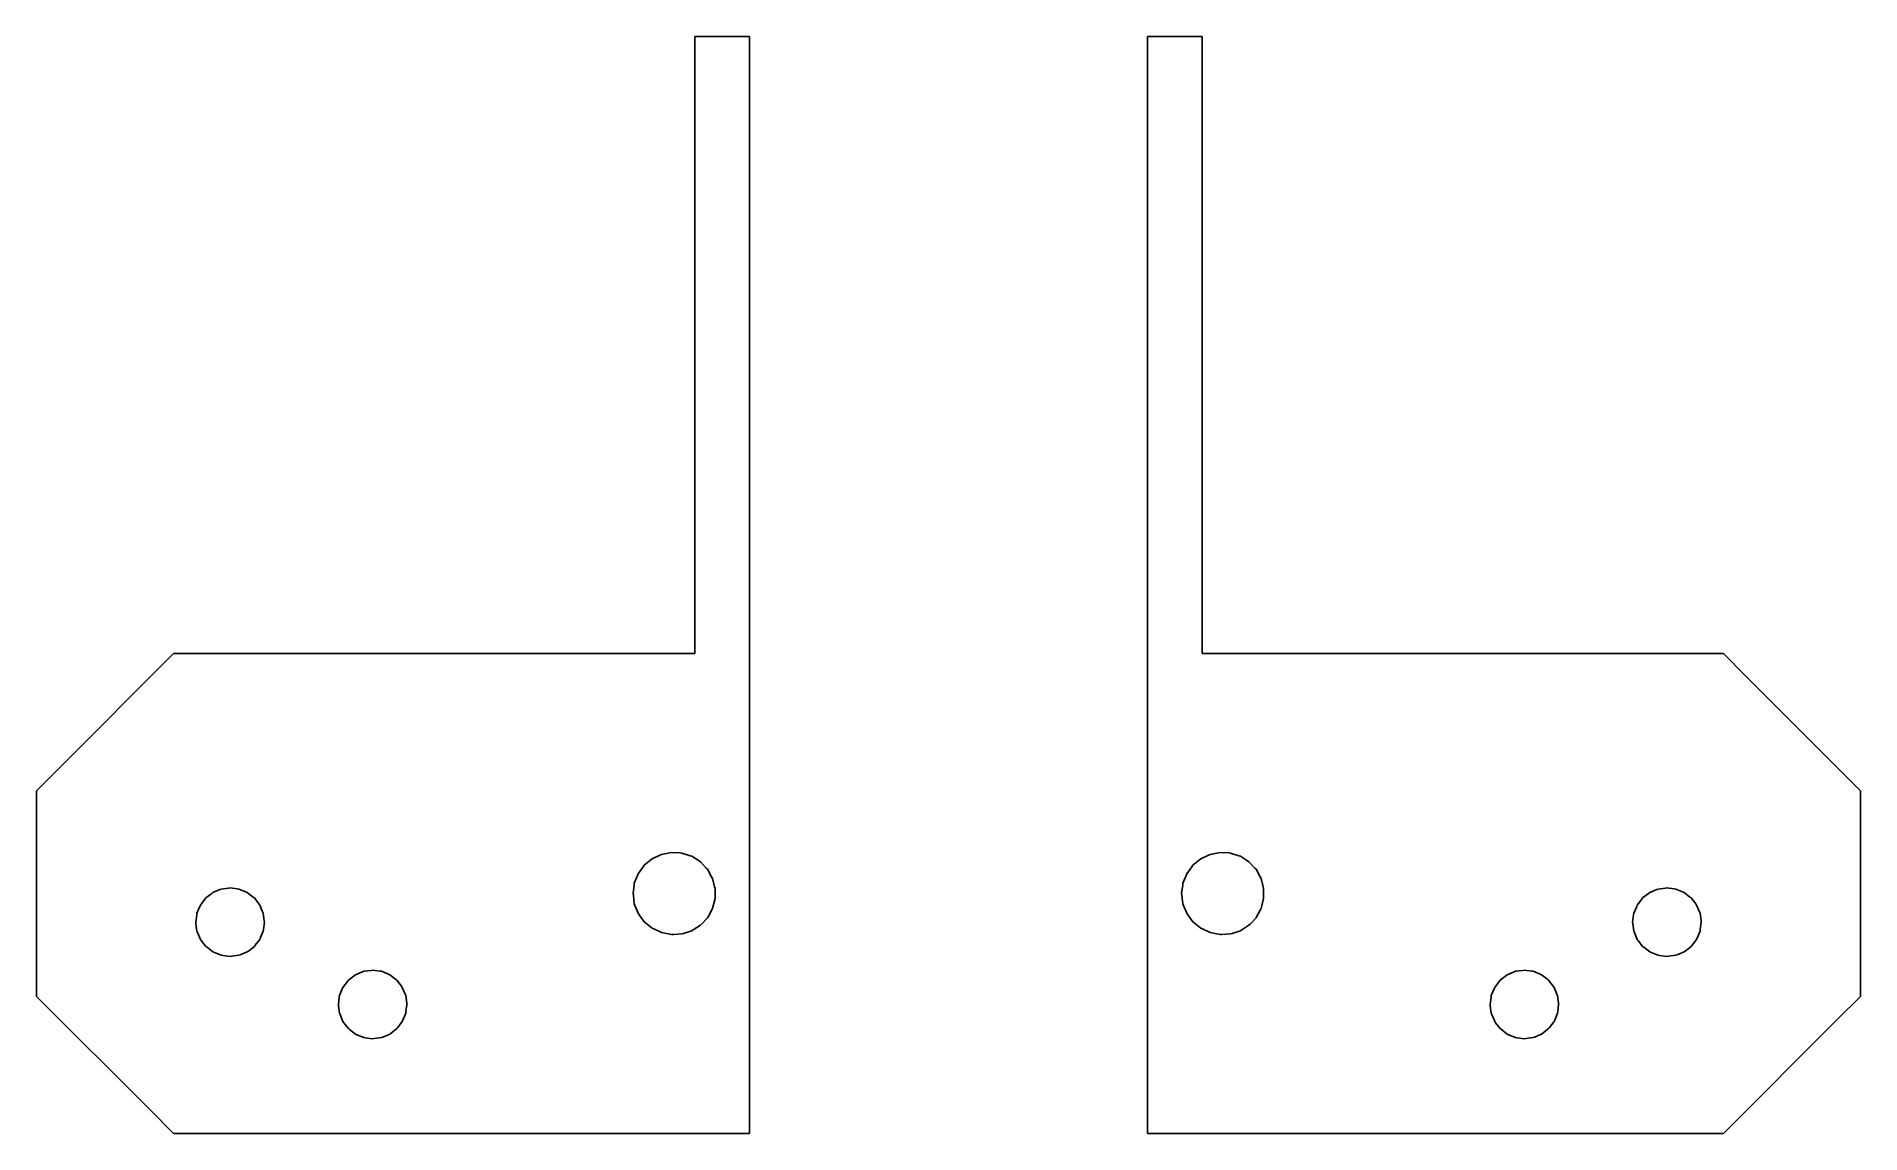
# Model space of a CAD drawing. Header units: metres. Extents: x -61 to 72, y 49 to 129.
import ezdxf

# ---------------------------------------------------------------- set-up
doc = ezdxf.new("R2010")
doc.units = ezdxf.units.M

msp = doc.modelspace()

# ---------------------------------------------------------------- linework, layer by layer
for p, q in [((-13.25, 115.95), (-13.25, 128.95)), ((-13.25, 128.95), (-12.25, 128.95)), ((-12.25, 128.95), (-9.25, 128.95)), ((-9.25, 128.95), (-9.25, 115.95)), ((22.75, 128.95), (19.75, 128.95)), ((19.75, 128.95), (19.75, 115.95)), ((23.75, 128.95), (22.75, 128.95)), ((23.75, 115.95), (23.75, 128.95)), ((-13.25, 93.45), (-13.25, 115.95)), ((-9.25, 115.95), (-9.25, 75.95)), ((19.75, 115.95), (19.75, 75.95)), ((23.75, 93.45), (23.75, 115.95)), ((-13.25, 83.95), (-13.25, 93.45)), ((23.75, 83.95), (23.75, 93.45)), ((-59.58, 75.62), (-51.25, 83.95)), ((-51.25, 83.95), (-19.58, 83.95)), ((-19.58, 83.95), (-13.25, 83.95)), ((55.42, 83.95), (23.75, 83.95)), ((61.75, 83.95), (55.42, 83.95)), ((63.42, 82.29), (61.75, 83.95)), ((61.75, 83.95), (61.75, 83.95)), ((71.75, 73.95), (63.42, 82.29)), ((-9.25, 75.95), (-9.25, 48.95)), ((19.75, 75.95), (19.75, 48.95)), ((-61.25, 73.95), (-59.58, 75.62)), ((-61.25, 71.45), (-61.25, 73.95)), ((71.75, 61.45), (71.75, 73.95)), ((-61.25, 58.95), (-61.25, 71.45)), ((-15.79, 69.25), (-16.36, 68.99)), ((-15.68, 69.31), (-15.79, 69.25)), ((-15.06, 69.42), (-15.68, 69.31)), ((-14.94, 69.45), (-15.06, 69.42)), ((-14.31, 69.41), (-14.94, 69.45)), ((-14.19, 69.4), (-14.31, 69.41)), ((-14.31, 69.41), (-14.31, 69.41)), ((-13.59, 69.21), (-14.19, 69.4)), ((-13.47, 69.17), (-13.59, 69.21)), ((-12.94, 68.83), (-13.47, 69.17)), ((24.21, 69.25), (23.64, 68.99)), ((24.32, 69.31), (24.21, 69.25)), ((24.94, 69.42), (24.32, 69.31)), ((25.06, 69.45), (24.94, 69.42)), ((25.69, 69.41), (25.06, 69.45)), ((25.81, 69.4), (25.69, 69.41)), ((25.69, 69.41), (25.69, 69.41)), ((26.41, 69.21), (25.81, 69.4)), ((26.53, 69.17), (26.41, 69.21)), ((27.06, 68.83), (26.53, 69.17)), ((-17.38, 67.9), (-17.43, 67.78)), ((-17.01, 68.4), (-17.38, 67.9)), ((-16.94, 68.51), (-17.01, 68.4)), ((-16.45, 68.91), (-16.94, 68.51)), ((-16.36, 68.99), (-16.45, 68.91)), ((-12.84, 68.76), (-12.94, 68.83)), ((-12.41, 68.31), (-12.84, 68.76)), ((-12.32, 68.22), (-12.41, 68.31)), ((-12.02, 67.67), (-12.32, 68.22)), ((22.62, 67.9), (22.57, 67.78)), ((22.99, 68.4), (22.62, 67.9)), ((23.06, 68.51), (22.99, 68.4)), ((23.55, 68.91), (23.06, 68.51)), ((23.64, 68.99), (23.55, 68.91)), ((27.16, 68.76), (27.06, 68.83)), ((27.59, 68.31), (27.16, 68.76)), ((27.68, 68.22), (27.59, 68.31)), ((27.98, 67.67), (27.68, 68.22)), ((-48.47, 66.46), (-48.38, 66.53)), ((-48.38, 66.53), (-47.88, 66.74)), ((-47.88, 66.74), (-47.78, 66.78)), ((-47.78, 66.78), (-47.24, 66.85)), ((-47.78, 66.78), (-47.78, 66.78)), ((-47.24, 66.85), (-47.13, 66.86)), ((-47.13, 66.86), (-46.59, 66.79)), ((-46.59, 66.79), (-46.49, 66.78)), ((-46.49, 66.78), (-45.98, 66.57)), ((-45.98, 66.57), (-45.88, 66.53)), ((-45.88, 66.53), (-45.45, 66.2)), ((-17.67, 67.07), (-17.75, 66.45)), ((-17.66, 67.2), (-17.67, 67.07)), ((-17.43, 67.78), (-17.66, 67.2)), ((-11.96, 67.56), (-12.02, 67.67)), ((-11.8, 66.95), (-11.96, 67.56)), ((-11.77, 66.83), (-11.8, 66.95)), ((-11.77, 66.2), (-11.77, 66.83)), ((22.33, 67.07), (22.25, 66.45)), ((22.34, 67.2), (22.33, 67.07)), ((22.57, 67.78), (22.34, 67.2)), ((28.04, 67.56), (27.98, 67.67)), ((28.2, 66.95), (28.04, 67.56)), ((28.23, 66.83), (28.2, 66.95)), ((28.23, 66.2), (28.23, 66.83)), ((56.3, 66.46), (56.38, 66.53)), ((56.38, 66.53), (56.89, 66.74)), ((56.89, 66.74), (56.99, 66.78)), ((56.99, 66.78), (57.52, 66.85)), ((56.99, 66.78), (56.99, 66.78)), ((57.52, 66.85), (57.63, 66.86)), ((57.63, 66.86), (58.17, 66.79)), ((58.17, 66.79), (58.28, 66.78)), ((58.28, 66.78), (58.78, 66.57)), ((58.78, 66.57), (58.88, 66.53)), ((58.88, 66.53), (59.31, 66.2)), ((-49.55, 65.01), (-49.34, 65.51)), ((-49.34, 65.51), (-49.3, 65.61)), ((-49.3, 65.61), (-48.97, 66.05)), ((-48.97, 66.05), (-48.9, 66.13)), ((-48.9, 66.13), (-48.47, 66.46)), ((-45.45, 66.2), (-45.36, 66.13)), ((-45.36, 66.13), (-45.03, 65.7)), ((-45.03, 65.7), (-44.97, 65.61)), ((-44.97, 65.61), (-44.76, 65.11)), ((-17.75, 66.45), (-17.73, 66.33)), ((-17.73, 66.33), (-17.66, 65.71)), ((-17.66, 65.71), (-17.61, 65.59)), ((-17.61, 65.59), (-17.38, 65.01)), ((-12.26, 64.8), (-11.96, 65.35)), ((-11.96, 65.35), (-11.93, 65.47)), ((-11.93, 65.47), (-11.77, 66.08)), ((-11.77, 66.08), (-11.77, 66.2)), ((22.25, 66.45), (22.27, 66.33)), ((22.27, 66.33), (22.34, 65.71)), ((22.34, 65.71), (22.39, 65.59)), ((22.39, 65.59), (22.62, 65.01)), ((27.74, 64.8), (28.04, 65.35)), ((28.04, 65.35), (28.07, 65.47)), ((28.07, 65.47), (28.23, 66.08)), ((28.23, 66.08), (28.23, 66.2)), ((55.22, 65.01), (55.43, 65.51)), ((55.43, 65.51), (55.47, 65.61)), ((55.47, 65.61), (55.8, 66.05)), ((55.8, 66.05), (55.86, 66.13)), ((55.86, 66.13), (56.3, 66.46)), ((59.31, 66.2), (59.4, 66.13)), ((59.4, 66.13), (59.73, 65.7)), ((59.73, 65.7), (59.8, 65.61)), ((59.8, 65.61), (60.01, 65.11)), ((-49.63, 64.36), (-49.56, 64.9)), ((-49.62, 64.26), (-49.63, 64.36)), ((-49.55, 63.72), (-49.62, 64.26)), ((-49.56, 64.9), (-49.55, 65.01)), ((-44.76, 65.11), (-44.72, 65.01)), ((-44.72, 65.01), (-44.65, 64.47)), ((-44.63, 64.36), (-44.7, 63.82)), ((-44.65, 64.47), (-44.63, 64.36)), ((-17.38, 65.01), (-17.31, 64.91)), ((-17.31, 64.91), (-16.94, 64.4)), ((-16.94, 64.4), (-16.84, 64.32)), ((-16.84, 64.32), (-16.36, 63.92)), ((-16.36, 63.92), (-16.24, 63.87)), ((-16.24, 63.87), (-15.68, 63.6)), ((-13.37, 63.8), (-12.84, 64.14)), ((-12.84, 64.14), (-12.75, 64.23)), ((-12.75, 64.23), (-12.32, 64.69)), ((-12.32, 64.69), (-12.26, 64.8)), ((22.62, 65.01), (22.69, 64.91)), ((22.69, 64.91), (23.06, 64.4)), ((23.06, 64.4), (23.16, 64.32)), ((23.16, 64.32), (23.64, 63.92)), ((23.64, 63.92), (23.76, 63.87)), ((23.76, 63.87), (24.32, 63.6)), ((26.63, 63.8), (27.16, 64.14)), ((27.16, 64.14), (27.25, 64.23)), ((27.25, 64.23), (27.68, 64.69)), ((27.68, 64.69), (27.74, 64.8)), ((55.13, 64.36), (55.2, 64.9)), ((55.15, 64.26), (55.13, 64.36)), ((55.22, 63.72), (55.15, 64.26)), ((55.2, 64.9), (55.22, 65.01)), ((60.01, 65.11), (60.05, 65.01)), ((60.05, 65.01), (60.12, 64.47)), ((60.13, 64.36), (60.06, 63.82)), ((60.12, 64.47), (60.13, 64.36)), ((-49.51, 63.62), (-49.55, 63.72)), ((-49.3, 63.11), (-49.51, 63.62)), ((-49.23, 63.03), (-49.3, 63.11)), ((-48.9, 62.6), (-49.23, 63.03)), ((-48.81, 62.53), (-48.9, 62.6)), ((-48.38, 62.2), (-48.81, 62.53)), ((-45.36, 62.6), (-45.8, 62.26)), ((-45.3, 62.68), (-45.36, 62.6)), ((-44.97, 63.11), (-45.3, 62.68)), ((-44.93, 63.21), (-44.97, 63.11)), ((-44.72, 63.72), (-44.93, 63.21)), ((-44.7, 63.82), (-44.72, 63.72)), ((-15.68, 63.6), (-15.55, 63.58)), ((-15.55, 63.58), (-14.94, 63.46)), ((-14.94, 63.46), (-14.81, 63.47)), ((-14.81, 63.47), (-14.19, 63.51)), ((-14.19, 63.51), (-14.07, 63.54)), ((-14.07, 63.54), (-13.47, 63.74)), ((-13.47, 63.74), (-13.37, 63.8)), ((24.32, 63.6), (24.45, 63.58)), ((24.45, 63.58), (25.06, 63.46)), ((25.06, 63.46), (25.19, 63.47)), ((25.19, 63.47), (25.81, 63.51)), ((25.81, 63.51), (25.93, 63.54)), ((25.93, 63.54), (26.53, 63.74)), ((26.53, 63.74), (26.63, 63.8)), ((55.26, 63.62), (55.22, 63.72)), ((55.47, 63.11), (55.26, 63.62)), ((55.53, 63.03), (55.47, 63.11)), ((55.86, 62.6), (55.53, 63.03)), ((55.95, 62.53), (55.86, 62.6)), ((56.38, 62.2), (55.95, 62.53)), ((59.4, 62.6), (58.97, 62.26)), ((59.47, 62.68), (59.4, 62.6)), ((59.8, 63.11), (59.47, 62.68)), ((59.84, 63.21), (59.8, 63.11)), ((60.05, 63.72), (59.84, 63.21)), ((60.06, 63.82), (60.05, 63.72)), ((-48.28, 62.16), (-48.38, 62.2)), ((-47.78, 61.95), (-48.28, 62.16)), ((-47.67, 61.93), (-47.78, 61.95)), ((-47.13, 61.86), (-47.67, 61.93)), ((-47.02, 61.88), (-47.13, 61.86)), ((-46.49, 61.95), (-47.02, 61.88)), ((-46.39, 61.99), (-46.49, 61.95)), ((-45.88, 62.2), (-46.39, 61.99)), ((-45.8, 62.26), (-45.88, 62.2)), ((56.48, 62.16), (56.38, 62.2)), ((56.99, 61.95), (56.48, 62.16)), ((57.09, 61.93), (56.99, 61.95)), ((57.63, 61.86), (57.09, 61.93)), ((57.74, 61.88), (57.63, 61.86)), ((58.28, 61.95), (57.74, 61.88)), ((58.38, 61.99), (58.28, 61.95)), ((58.88, 62.2), (58.38, 61.99)), ((58.97, 62.26), (58.88, 62.2)), ((71.75, 58.95), (71.75, 61.45)), ((-38.91, 59.61), (-38.57, 60.05)), ((-38.57, 60.05), (-38.51, 60.13)), ((-38.51, 60.13), (-38.08, 60.46)), ((-38.08, 60.46), (-37.99, 60.53)), ((-37.99, 60.53), (-37.49, 60.74)), ((-37.49, 60.74), (-37.39, 60.78)), ((-37.39, 60.78), (-36.85, 60.85)), ((-36.85, 60.85), (-36.74, 60.86)), ((-36.74, 60.86), (-36.2, 60.79)), ((-36.2, 60.79), (-36.09, 60.78)), ((-36.09, 60.78), (-35.59, 60.57)), ((-35.59, 60.57), (-35.49, 60.53)), ((-35.49, 60.53), (-35.06, 60.2)), ((-35.06, 60.2), (-34.97, 60.13)), ((-34.97, 60.13), (-34.64, 59.7)), ((45.41, 60.05), (45.08, 59.61)), ((45.47, 60.13), (45.41, 60.05)), ((45.9, 60.46), (45.47, 60.13)), ((45.99, 60.53), (45.9, 60.46)), ((46.49, 60.74), (45.99, 60.53)), ((46.59, 60.78), (46.49, 60.74)), ((47.13, 60.85), (46.59, 60.78)), ((47.24, 60.86), (47.13, 60.85)), ((47.78, 60.79), (47.24, 60.86)), ((47.89, 60.78), (47.78, 60.79)), ((48.39, 60.57), (47.89, 60.78)), ((48.49, 60.53), (48.39, 60.57)), ((48.92, 60.2), (48.49, 60.53)), ((49.01, 60.13), (48.92, 60.2)), ((49.34, 59.7), (49.01, 60.13)), ((-52.92, 50.62), (-61.25, 58.95)), ((-39.24, 58.36), (-39.17, 58.9)), ((-39.17, 58.9), (-39.16, 59.01)), ((-39.16, 59.01), (-38.95, 59.51)), ((-39.16, 59.01), (-39.16, 59.01)), ((-38.95, 59.51), (-38.91, 59.61)), ((-34.64, 59.7), (-34.58, 59.61)), ((-34.58, 59.61), (-34.37, 59.11)), ((-34.37, 59.11), (-34.33, 59.01)), ((-34.33, 59.01), (-34.25, 58.47)), ((44.81, 58.9), (44.74, 58.36)), ((44.83, 59.01), (44.81, 58.9)), ((45.03, 59.51), (44.83, 59.01)), ((45.08, 59.61), (45.03, 59.51)), ((49.41, 59.61), (49.34, 59.7)), ((49.61, 59.11), (49.41, 59.61)), ((49.66, 59.01), (49.61, 59.11)), ((49.73, 58.47), (49.66, 59.01)), ((70.08, 57.29), (71.75, 58.95)), ((-39.23, 58.26), (-39.24, 58.36)), ((-39.16, 57.72), (-39.23, 58.26)), ((-39.11, 57.62), (-39.16, 57.72)), ((-38.91, 57.11), (-39.11, 57.62)), ((-34.53, 57.21), (-34.58, 57.11)), ((-34.33, 57.72), (-34.53, 57.21)), ((-34.31, 57.82), (-34.33, 57.72)), ((-34.24, 58.36), (-34.31, 57.82)), ((-34.25, 58.47), (-34.24, 58.36)), ((44.74, 58.36), (44.75, 58.26)), ((44.75, 58.26), (44.83, 57.72)), ((44.83, 57.72), (44.87, 57.62)), ((44.87, 57.62), (45.08, 57.11)), ((49.41, 57.11), (49.45, 57.21)), ((49.45, 57.21), (49.66, 57.72)), ((49.66, 57.72), (49.67, 57.82)), ((49.67, 57.82), (49.74, 58.36)), ((49.74, 58.36), (49.73, 58.47)), ((61.75, 48.95), (70.08, 57.29)), ((-38.84, 57.03), (-38.91, 57.11)), ((-38.51, 56.6), (-38.84, 57.03)), ((-38.42, 56.53), (-38.51, 56.6)), ((-37.99, 56.2), (-38.42, 56.53)), ((-37.89, 56.16), (-37.99, 56.2)), ((-37.39, 55.95), (-37.89, 56.16)), ((-37.28, 55.93), (-37.39, 55.95)), ((-36.74, 55.86), (-37.28, 55.93)), ((-36.63, 55.88), (-36.74, 55.86)), ((-36.09, 55.95), (-36.63, 55.88)), ((-35.99, 55.99), (-36.09, 55.95)), ((-35.49, 56.2), (-35.99, 55.99)), ((-35.4, 56.26), (-35.49, 56.2)), ((-34.97, 56.6), (-35.4, 56.26)), ((-34.91, 56.68), (-34.97, 56.6)), ((-34.58, 57.11), (-34.91, 56.68)), ((45.08, 57.11), (45.14, 57.03)), ((45.14, 57.03), (45.47, 56.6)), ((45.47, 56.6), (45.56, 56.53)), ((45.56, 56.53), (45.99, 56.2)), ((45.99, 56.2), (46.09, 56.16)), ((46.09, 56.16), (46.59, 55.95)), ((46.59, 55.95), (46.7, 55.93)), ((46.7, 55.93), (47.24, 55.86)), ((47.24, 55.86), (47.35, 55.88)), ((47.35, 55.88), (47.89, 55.95)), ((47.89, 55.95), (47.99, 55.99)), ((47.99, 55.99), (48.49, 56.2)), ((48.49, 56.2), (48.58, 56.26)), ((48.58, 56.26), (49.01, 56.6)), ((49.01, 56.6), (49.07, 56.68)), ((49.07, 56.68), (49.41, 57.11)), ((49.41, 57.11), (49.41, 57.11)), ((-51.25, 48.95), (-52.92, 50.62)), ((-40.75, 48.95), (-51.25, 48.95)), ((-9.25, 48.95), (-40.75, 48.95)), ((-40.75, 48.95), (-40.75, 48.95)), ((19.75, 48.95), (51.25, 48.95)), ((51.25, 48.95), (61.75, 48.95))]:
    msp.add_line(p, q)

doc.saveas('drawing.dxf')
